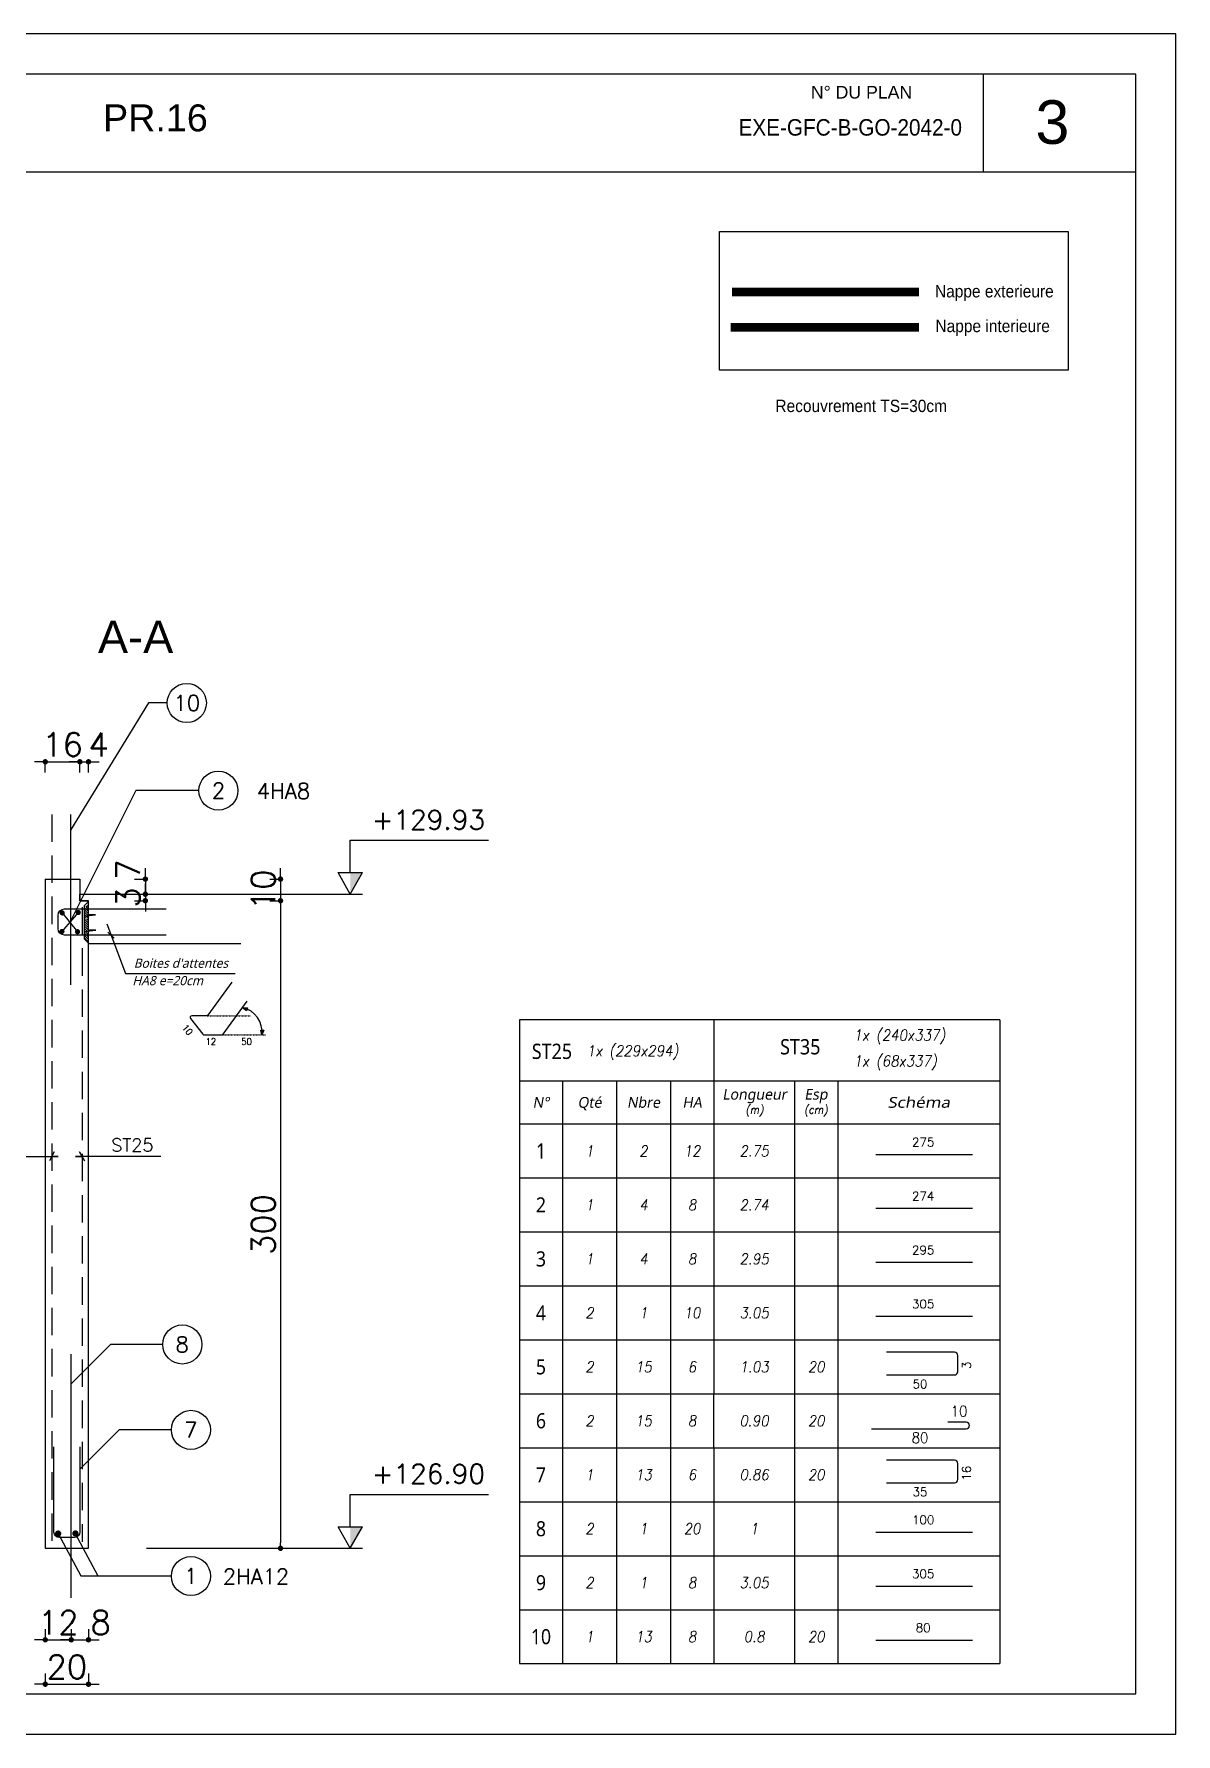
# Model space of a CAD drawing. Header units: millimetres. Extents: x -21776 to 63757, y -7870 to 8483.
# Drawn here: x 34970 to 35499, y -5309 to -4522 of the extents above; entities that cross this region are included whole.
import ezdxf
from ezdxf.enums import TextEntityAlignment as Align

# ---------------------------------------------------------------- set-up
doc = ezdxf.new("R2010")
doc.units = ezdxf.units.MM
doc.header["$PDMODE"] = 34
for name, pattern in [('CACHE', [9.525, 6.35, -3.175]), ('CACHEX2', [19.05, 12.7, -6.35]), ('HIDDEN2', [0.1875, 0.125, -0.0625])]:
    doc.linetypes.add(name, pattern=pattern)
for name, color, linetype in [('COTATION', 1, 'Continuous'), ('GO-CARTOUCHE', 7, 'Continuous'), ('GO-COTATION', 1, 'Continuous'), ('GO-FER-HA', 140, 'Continuous'), ('GO-TEXTE', 9, 'Continuous'), ('GO-TEXTE-ACIER', 3, 'Continuous'), ('GO-TEXTE-FER', 3, 'Continuous'), ('K_ENT_M_Building_PR.35', 7, 'Continuous'), ('préfa v', 2, 'Continuous'), ('STR_ACIER_BAS', 6, 'Continuous'), ('STR_TS', 22, 'Continuous'), ('STR_TXT', 102, 'Continuous'), ('STR_VOI-POT', 6, 'Continuous'), ('TEXTE-ACIER', 3, 'Continuous')]:
    doc.layers.add(name, color=color, linetype=linetype)
doc.styles.add('FIN', font='romans.shx')
doc.styles.add('GrDimensions', font='simplex.shx')
doc.styles.add('Lucida', font='')
doc.styles.get("Standard").update_dxf_attribs({"font": 'romans.shx'})
doc.styles.add('Tableau', font='romans.shx', dxfattribs={"width": 0.9, "oblique": 10})
doc.styles.add('Tableau2', font='trebuc.TTF', dxfattribs={"width": 0.9, "oblique": 10})
doc.styles.add('TEXTE', font='romans.shx')
doc.styles.add('TEXTEBA', font='ARIAL.TTF')
doc.styles.get('Lucida').set_extended_font_data('Lucida Sans', italic=True)
doc.dimstyles.new('COUPE-20', dxfattribs={"dimscale": 0.5, "dimtxt": 22, "dimasz": 5, "dimexe": 0.05, "dimexo": 0, "dimgap": 5, "dimtad": 1, "dimdsep": 46, "dimtxsty": 'Standard', "dimblk1": 'DOT', "dimblk2": 'DOT', "dimsah": 1, "dimcen": 0, "dimdle": 150, "dimclrd": 1, "dimclre": 1, "dimclrt": 7, "dimadec": 0, "dimazin": 0, "dimtfac": 1, "dimtix": 1, "dimtmove": 2, "dimatfit": 3, "dimldrblk": 'DOT', "dimfxl": 0, "dimtvp": 1, "dimtolj": 1, "dimtzin": 0, "dimarcsym": 0})

# ---------------------------------------------------------------- blocks, each defined once
blk = doc.blocks.new('_DOT')
at = {"color": 0, "linetype": 'ByBlock'}
blk.add_line((-0.5, 0), (-1, 0), dxfattribs=at)
at = {"color": 0, "linetype": 'ByBlock', "const_width": 0.5}
blk.add_lwpolyline([(-0.25, 0, 1), (0.25, 0, 1)], format="xyb", close=True, dxfattribs=at)
blk = doc.blocks.new('*D1902')
at = {"layer": 'DEFPOINTS', "color": 0}
for p in [(34975.55, -5223.03), (34995.55, -5223.03), (34995.55, -5285.97)]:
    blk.add_point(p, dxfattribs=at)
at = {"layer": 'STR_VOI-POT', "color": 1, "lineweight": -2}
for p, q in [((34975.55, -5280.97), (34975.55, -5286)), ((34995.55, -5280.97), (34995.55, -5286)), ((34973.05, -5285.97), (34970.55, -5285.97)), ((34975.55, -5285.97), (34995.55, -5285.97)), ((34998.05, -5285.97), (35000.55, -5285.97))]:
    blk.add_line(p, q, dxfattribs=at)
at = {"layer": 'STR_VOI-POT', "color": 1, "lineweight": -2, "xscale": 2.5, "yscale": 2.5, "zscale": 2.5}
blk.add_blockref('_DOT', (34975.55, -5285.97), dxfattribs=at)
at = {"layer": 'STR_VOI-POT', "color": 1, "lineweight": -2, "xscale": 2.5, "yscale": 2.5, "zscale": 2.5, "rotation": 180}
blk.add_blockref('_DOT', (34995.55, -5285.97), dxfattribs=at)
at = {"layer": 'STR_VOI-POT', "color": 7, "insert": (34985.55, -5277.97), "char_height": 11, "attachment_point": 5}
blk.add_mtext('\\A1;20', dxfattribs=at)
blk = doc.blocks.new('*D1903')
at = {"layer": 'DEFPOINTS', "color": 0}
for p in [(34991.55, -4858.69), (34975.55, -4913.03), (34991.55, -4913.03)]:
    blk.add_point(p, dxfattribs=at)
at = {"layer": 'STR_VOI-POT', "color": 1, "lineweight": -2}
for p, q in [((34973.05, -4858.69), (34970.55, -4858.69)), ((34975.55, -4863.69), (34975.55, -4858.66)), ((34975.55, -4858.69), (34991.55, -4858.69)), ((34991.55, -4863.69), (34991.55, -4858.66)), ((34994.05, -4858.69), (34996.55, -4858.69))]:
    blk.add_line(p, q, dxfattribs=at)
at = {"layer": 'STR_VOI-POT', "color": 1, "lineweight": -2, "xscale": 2.5, "yscale": 2.5, "zscale": 2.5}
blk.add_blockref('_DOT', (34975.55, -4858.69), dxfattribs=at)
at = {"layer": 'STR_VOI-POT', "color": 1, "lineweight": -2, "xscale": 2.5, "yscale": 2.5, "zscale": 2.5, "rotation": 180}
blk.add_blockref('_DOT', (34991.55, -4858.69), dxfattribs=at)
at = {"layer": 'STR_VOI-POT', "color": 7, "insert": (34983.55, -4850.69), "char_height": 11, "attachment_point": 5}
blk.add_mtext('\\A1;16', dxfattribs=at)
blk = doc.blocks.new('*D1904')
at = {"layer": 'DEFPOINTS', "color": 0}
for p in [(34991.55, -4913.03), (34995.55, -4923.03), (35084.49, -4923.03)]:
    blk.add_point(p, dxfattribs=at)
at = {"layer": 'STR_VOI-POT', "color": 1, "lineweight": -2}
for p, q in [((35079.49, -4913.03), (35084.52, -4913.03)), ((35084.49, -4910.53), (35084.49, -4908.03)), ((35084.49, -4913.03), (35084.49, -4923.03)), ((35079.49, -4923.03), (35084.52, -4923.03)), ((35084.49, -4925.53), (35084.49, -4928.03))]:
    blk.add_line(p, q, dxfattribs=at)
at = {"layer": 'STR_VOI-POT', "color": 1, "lineweight": -2, "xscale": 2.5, "yscale": 2.5, "zscale": 2.5}
for p, rotation in [((35084.49, -4913.03), 270), ((35084.49, -4923.03), 90)]:
    blk.add_blockref('_DOT', p, dxfattribs=dict(at, rotation=rotation))
at = {"layer": 'STR_VOI-POT', "color": 7, "insert": (35076.49, -4918.03), "char_height": 11, "attachment_point": 5, "rotation": 90}
blk.add_mtext('\\A1;10', dxfattribs=at)
blk = doc.blocks.new('*D1905')
at = {"layer": 'DEFPOINTS', "color": 0}
for p in [(34995.55, -4858.69), (34991.55, -4913.03), (34995.55, -4923.03)]:
    blk.add_point(p, dxfattribs=at)
at = {"layer": 'STR_VOI-POT', "color": 1, "lineweight": -2}
for p, q in [((34989.05, -4858.69), (34986.55, -4858.69)), ((34991.55, -4863.69), (34991.55, -4858.66)), ((34991.55, -4858.69), (34995.55, -4858.69)), ((34995.55, -4863.69), (34995.55, -4858.66)), ((34998.05, -4858.69), (35000.55, -4858.69))]:
    blk.add_line(p, q, dxfattribs=at)
at = {"layer": 'STR_VOI-POT', "color": 1, "lineweight": -2, "xscale": 2.5, "yscale": 2.5, "zscale": 2.5}
blk.add_blockref('_DOT', (34991.55, -4858.69), dxfattribs=at)
at = {"layer": 'STR_VOI-POT', "color": 1, "lineweight": -2, "xscale": 2.5, "yscale": 2.5, "zscale": 2.5, "rotation": 180}
blk.add_blockref('_DOT', (34995.55, -4858.69), dxfattribs=at)
at = {"layer": 'STR_VOI-POT', "color": 7, "insert": (35000.2, -4850.69), "char_height": 11, "attachment_point": 5}
blk.add_mtext('\\A1;4', dxfattribs=at)
blk = doc.blocks.new('*D1906')
at = {"layer": 'DEFPOINTS', "color": 0}
for p in [(34975.55, -5223.03), (34987.55, -5246.03), (34987.55, -5265.41)]:
    blk.add_point(p, dxfattribs=at)
at = {"layer": 'STR_VOI-POT', "color": 1, "lineweight": -2}
for p, q in [((34975.55, -5260.41), (34975.55, -5265.43)), ((34987.55, -5260.41), (34987.55, -5265.43)), ((34973.05, -5265.41), (34970.55, -5265.41)), ((34975.55, -5265.41), (34987.55, -5265.41)), ((34990.05, -5265.41), (34992.55, -5265.41))]:
    blk.add_line(p, q, dxfattribs=at)
at = {"layer": 'STR_VOI-POT', "color": 1, "lineweight": -2, "xscale": 2.5, "yscale": 2.5, "zscale": 2.5}
blk.add_blockref('_DOT', (34975.55, -5265.41), dxfattribs=at)
at = {"layer": 'STR_VOI-POT', "color": 1, "lineweight": -2, "xscale": 2.5, "yscale": 2.5, "zscale": 2.5, "rotation": 180}
blk.add_blockref('_DOT', (34987.55, -5265.41), dxfattribs=at)
at = {"layer": 'STR_VOI-POT', "color": 7, "insert": (34981.55, -5257.41), "char_height": 11, "attachment_point": 5}
blk.add_mtext('\\A1;12', dxfattribs=at)
blk = doc.blocks.new('*D1907')
at = {"layer": 'DEFPOINTS', "color": 0}
for p in [(34995.55, -5223.03), (34987.55, -5246.03), (34995.55, -5265.41)]:
    blk.add_point(p, dxfattribs=at)
at = {"layer": 'STR_VOI-POT', "color": 1, "lineweight": -2}
for p, q in [((34987.55, -5260.41), (34987.55, -5265.43)), ((34995.55, -5260.41), (34995.55, -5265.43)), ((34985.05, -5265.41), (34982.55, -5265.41)), ((34987.55, -5265.41), (34995.55, -5265.41)), ((34998.05, -5265.41), (35000.55, -5265.41))]:
    blk.add_line(p, q, dxfattribs=at)
at = {"layer": 'STR_VOI-POT', "color": 1, "lineweight": -2, "xscale": 2.5, "yscale": 2.5, "zscale": 2.5}
blk.add_blockref('_DOT', (34987.55, -5265.41), dxfattribs=at)
at = {"layer": 'STR_VOI-POT', "color": 1, "lineweight": -2, "xscale": 2.5, "yscale": 2.5, "zscale": 2.5, "rotation": 180}
blk.add_blockref('_DOT', (34995.55, -5265.41), dxfattribs=at)
at = {"layer": 'STR_VOI-POT', "color": 7, "insert": (35001.17, -5257.41), "char_height": 11, "attachment_point": 5}
blk.add_mtext('\\A1;8', dxfattribs=at)
blk = doc.blocks.new('*D1883')
at = {"layer": 'DEFPOINTS', "color": 0}
for p in [(34995.55, -4923.03), (34995.55, -5223.03), (35084.49, -5223.03)]:
    blk.add_point(p, dxfattribs=at)
at = {"layer": 'STR_VOI-POT', "color": 1, "lineweight": -2}
for p, q in [((35079.49, -4923.03), (35084.52, -4923.03)), ((35084.49, -4925.53), (35084.49, -5220.53)), ((35079.49, -5223.03), (35084.52, -5223.03))]:
    blk.add_line(p, q, dxfattribs=at)
at = {"layer": 'STR_VOI-POT', "color": 1, "lineweight": -2, "xscale": 2.5, "yscale": 2.5, "zscale": 2.5}
for p, rotation in [((35084.49, -4923.03), 90), ((35084.49, -5223.03), 270)]:
    blk.add_blockref('_DOT', p, dxfattribs=dict(at, rotation=rotation))
at = {"layer": 'STR_VOI-POT', "color": 7, "insert": (35076.49, -5073.03), "char_height": 11, "attachment_point": 5, "rotation": 90}
blk.add_mtext('\\A1;300', dxfattribs=at)
blk = doc.blocks.new('staboxdetail')
at = {"layer": 'GO-TEXTE-FER'}
blk.add_lwpolyline([(-8.57, 15.58), (-19.76, 0.33, -0.238859), (-20.41, 0), (-27.16, 0, 0.630281), (-27.79, -1.3), (-21.96, -8.52, 0.226783), (-21.34, -8.82), (-13.3, -8.82, 0.238859), (-12.65, -8.49), (-1.46, 6.77)], format="xyb", dxfattribs=at)
at = {"layer": 'GO-TEXTE-FER', "color": 1, "flags": 128}
for points in [[(-3.64, 3.75), (-1.35, 3.64), (-1.75, 2.31), (-3.64, 3.75)], [(5.34, -8.85), (4.78, -6.62), (6.18, -6.63), (5.34, -8.85)]]:
    blk.add_lwpolyline(points, dxfattribs=at)
at = {"layer": 'GO-TEXTE-FER', "color": 1}
blk.add_arc((-6, -7.43), 11.43, 352.85098, 78.09196, dxfattribs=at)
at = {"layer": 'TEXTE-ACIER', "color": 1, "linetype": 'HIDDEN2', "ltscale": 0.025}
for p, q in [((-20, 0), (0, 0)), ((-12.89, -8.82), (7.11, -8.82))]:
    blk.add_line(p, q, dxfattribs=at)
at = {"layer": 'GO-TEXTE-FER', "color": 1, "style": 'TEXTE', "width": 0.9}
blk.add_text('10', height=3.15, rotation=309.81851, dxfattribs=at).set_placement((-31.88, -5.6))
for s, p in [('12', (-20.75, -13.49)), ('50', (-4.19, -13.49))]:
    blk.add_text(s, height=3.15, dxfattribs=at).set_placement(p)
blk = doc.blocks.new('Désignation')
at = {"layer": 'GO-TEXTE-FER'}
for p, q in [((0, 0.8), (8.9, 0.8)), ((0, 0.8), (0, 0)), ((0.8, 0.8), (0.8, 0)), ((1.8, 0.8), (1.8, 0)), ((2.8, 0.8), (2.8, 0)), ((3.6, 0.8), (3.6, 0)), ((5.1, 0.8), (5.1, 0)), ((5.9, 0.8), (5.9, 0)), ((8.9, 0.8), (8.9, 0)), ((0, 0), (8.9, 0))]:
    blk.add_line(p, q, dxfattribs=at)
at = {"layer": 'GO-TEXTE-FER', "style": 'Tableau2', "oblique": 10}
for s, p in [('Longueur', (4.356, 0.55)), ('Esp', (5.494, 0.55)), ('N°', (0.4, 0.4)), ('Qté', (1.3, 0.4)), ('Nbre', (2.3, 0.4)), ('HA', (3.2, 0.4))]:
    blk.add_text(s, height=0.2, dxfattribs=at).set_placement(p, align=Align.MIDDLE_CENTER)
at = {"layer": 'GO-TEXTE-FER', "color": 7, "style": 'Tableau', "oblique": 10, "width": 0.9}
for s, p in [('(m)', (4.356, 0.265)), ('(cm)', (5.494, 0.265))]:
    blk.add_text(s, height=0.15, dxfattribs=at).set_placement(p, align=Align.MIDDLE_CENTER)
at = {"layer": 'GO-TEXTE-FER', "style": 'Tableau2', "oblique": 10, "width": 1.2}
blk.add_text('Schéma', height=0.2, dxfattribs=at).set_placement((7.4, 0.4), align=Align.MIDDLE_CENTER)
blk = doc.blocks.new('Barre libre')
at = {"layer": 'GO-TEXTE-FER'}
for p, q in [((0, 0), (0, -1)), ((0, 0), (8.9, 0)), ((0.8, 0), (0.8, -1)), ((1.8, 0), (1.8, -1)), ((2.8, 0), (2.8, -1)), ((3.6, 0), (3.6, -1)), ((5.1, 0), (5.1, -1)), ((5.9, 0), (5.9, -1)), ((8.9, 0), (8.9, -1)), ((0, -1), (8.9, -1))]:
    blk.add_line(p, q, dxfattribs=at)
at = {"layer": 'GO-TEXTE-FER', "color": 1}
blk.add_line((6.603, -0.563), (8.394, -0.563), dxfattribs=at)
at = {"layer": 'GO-TEXTE-FER', "color": 1, "style": 'Tableau'}
blk.add_attdef('Longueur', text='', height=0.16, dxfattribs=at).set_placement((7.481, -0.336), align=Align.MIDDLE_CENTER)
at = {"layer": 'GO-TEXTE-FER', "style": 'Tableau2', "width": 0.9}
blk.add_attdef('NUMERO', text='', height=0.28, dxfattribs=at).set_placement((0.4, -0.5), align=Align.MIDDLE_CENTER)
at = {"layer": 'GO-TEXTE-FER', "style": 'Tableau', "oblique": 10, "width": 0.9}
for tag, p in [('QUANTITE', (1.3, -0.5)), ('NOMBRE', (2.3, -0.5)), ('NUANCE', (3.2, -0.5)), ('LONGUEUR', (4.35, -0.5)), ('ESPACEMENTS', (5.5, -0.5))]:
    blk.add_attdef(tag, text='', height=0.2, dxfattribs=at).set_placement(p, align=Align.MIDDLE_CENTER)
blk = doc.blocks.new('U')
at = {"layer": 'GO-TEXTE-FER'}
for p, q in [((0, 0), (0, -1)), ((0, 0), (8.9, 0)), ((0.8, 0), (0.8, -1)), ((1.8, 0), (1.8, -1)), ((2.8, 0), (2.8, -1)), ((3.6, 0), (3.6, -1)), ((5.1, 0), (5.1, -1)), ((5.9, 0), (5.9, -1)), ((8.9, 0), (8.9, -1)), ((0, -1), (8.9, -1))]:
    blk.add_line(p, q, dxfattribs=at)
at = {"layer": 'GO-TEXTE-FER', "color": 1}
blk.add_lwpolyline([(6.803, -0.65), (8.063, -0.65, 0.414214), (8.123, -0.59), (8.123, -0.29, 0.414214), (8.063, -0.23), (6.803, -0.23)], format="xyb", dxfattribs=at)
at = {"layer": 'GO-TEXTE-FER', "color": 1, "style": 'Tableau'}
blk.add_attdef('Largeur', text='', height=0.16, rotation=90, dxfattribs=at).set_placement((8.284, -0.472), align=Align.MIDDLE_CENTER)
at = {"layer": 'GO-TEXTE-FER', "style": 'Tableau2', "width": 0.9}
blk.add_attdef('NUMERO', text='', height=0.28, dxfattribs=at).set_placement((0.4, -0.5), align=Align.MIDDLE_CENTER)
at = {"layer": 'GO-TEXTE-FER', "style": 'Tableau', "oblique": 10, "width": 0.9}
for tag, p in [('QUANTITE', (1.3, -0.5)), ('NOMBRE', (2.3, -0.5)), ('NUANCE', (3.2, -0.5)), ('LONGUEUR', (4.35, -0.5)), ('ESPACEMENTS', (5.5, -0.5))]:
    blk.add_attdef(tag, text='', height=0.2, dxfattribs=at).set_placement(p, align=Align.MIDDLE_CENTER)
at = {"layer": 'GO-TEXTE-FER', "color": 1, "style": 'Tableau'}
blk.add_attdef('Longueur', text='', height=0.16, dxfattribs=at).set_placement((7.422, -0.819), align=Align.MIDDLE_CENTER)
blk = doc.blocks.new('Spécial')
at = {"layer": 'GO-TEXTE-FER'}
for p, q in [((0, 0), (0, -1)), ((0, 0), (8.9, 0)), ((0.8, 0), (0.8, -1)), ((1.8, 0), (1.8, -1)), ((2.8, 0), (2.8, -1)), ((3.6, 0), (3.6, -1)), ((5.1, 0), (5.1, -1)), ((5.9, 0), (5.9, -1)), ((8.9, 0), (8.9, -1)), ((0, -1), (8.9, -1))]:
    blk.add_line(p, q, dxfattribs=at)
at = {"layer": 'GO-TEXTE-FER', "style": 'Tableau2', "width": 0.9}
blk.add_attdef('NUMERO', text='', height=0.28, dxfattribs=at).set_placement((0.4, -0.5), align=Align.MIDDLE_CENTER)
at = {"layer": 'GO-TEXTE-FER', "style": 'Tableau', "oblique": 10, "width": 0.9}
for tag, p in [('QUANTITE', (1.3, -0.5)), ('NOMBRE', (2.3, -0.5)), ('NUANCE', (3.2, -0.5)), ('LONGUEUR', (4.35, -0.5)), ('ESPACEMENTS', (5.5, -0.5))]:
    blk.add_attdef(tag, text='', height=0.2, dxfattribs=at).set_placement(p, align=Align.MIDDLE_CENTER)
blk = doc.blocks.new('World Level Arrow 5')
at = {"color": 7, "linetype": 'Continuous', "lineweight": -3}
for p, q in [((-1, -0.567), (-1, 0.567)), ((0, 0), (-1, 0.567)), ((0, 0), (-1, -0.567)), ((0, -9.433), (0, 0.567))]:
    blk.add_line(p, q, dxfattribs=at)
blk.add_solid([(-1, 0.567), (0, 0), (-0.997, 0)], dxfattribs=at)
blk = doc.blocks.new('*D1890')
at = {"layer": 'DEFPOINTS', "color": 0}
for p in [(34991.55, -4913.03), (34991.55, -4920.03), (35021.89, -4920.03)]:
    blk.add_point(p, dxfattribs=at)
at = {"layer": 'préfa v', "color": 1, "lineweight": -2}
for p, q in [((35016.89, -4913.03), (35021.91, -4913.03)), ((35021.89, -4910.53), (35021.89, -4908.03)), ((35021.89, -4913.03), (35021.89, -4920.03)), ((35016.89, -4920.03), (35021.91, -4920.03)), ((35021.89, -4922.53), (35021.89, -4925.03))]:
    blk.add_line(p, q, dxfattribs=at)
at = {"layer": 'préfa v', "color": 1, "lineweight": -2, "xscale": 2.5, "yscale": 2.5, "zscale": 2.5}
for p, rotation in [((35021.89, -4913.03), 270), ((35021.89, -4920.03), 90)]:
    blk.add_blockref('_DOT', p, dxfattribs=dict(at, rotation=rotation))
at = {"layer": 'préfa v', "color": 7, "insert": (35013.89, -4908.65), "char_height": 11, "attachment_point": 5, "rotation": 90}
blk.add_mtext('\\A1;7', dxfattribs=at)
blk = doc.blocks.new('*D1891')
at = {"layer": 'DEFPOINTS', "color": 0}
for p in [(34991.55, -4920.03), (34995.55, -4923.03), (35021.89, -4923.03)]:
    blk.add_point(p, dxfattribs=at)
at = {"layer": 'préfa v', "color": 1, "lineweight": -2}
for p, q in [((35016.89, -4920.03), (35021.91, -4920.03)), ((35021.89, -4917.53), (35021.89, -4915.03)), ((35021.89, -4920.03), (35021.89, -4923.03)), ((35016.89, -4923.03), (35021.91, -4923.03)), ((35021.89, -4925.53), (35021.89, -4928.03))]:
    blk.add_line(p, q, dxfattribs=at)
at = {"layer": 'préfa v', "color": 1, "lineweight": -2, "xscale": 2.5, "yscale": 2.5, "zscale": 2.5}
for p, rotation in [((35021.89, -4920.03), 270), ((35021.89, -4923.03), 90)]:
    blk.add_blockref('_DOT', p, dxfattribs=dict(at, rotation=rotation))
at = {"layer": 'préfa v', "color": 7, "insert": (35013.89, -4921.53), "char_height": 11, "attachment_point": 5, "rotation": 90}
blk.add_mtext('\\A1;3', dxfattribs=at)

msp = doc.modelspace()

# ---------------------------------------------------------------- hatches: boundary and pattern name
at = {"layer": 'GO-FER-HA'}
h = msp.add_hatch(dxfattribs=at)
h.set_pattern_fill('ANSI31', color=9, scale=6.075, angle=-450, style=0)
h.set_pattern_definition([(135, (430890.2926, -59925.6856), (-0.536959212, -0.536959212), [])])
h.paths.add_polyline_path([(34995.55464, -4924.47486), (34993.52964, -4926.49986), (34993.52964, -4928.12571), (34995.55464, -4928.12571)])
h.paths.add_polyline_path([(34995.55464, -4928.12571), (34993.52964, -4928.12571), (34993.52964, -4931.27861), (34995.55464, -4931.07845)])
h.paths.add_polyline_path([(34995.55464, -4931.61247), (34993.52964, -4931.29561), (34993.52964, -4941.05802), (34995.55464, -4940.84836)])
h.paths.add_polyline_path([(34993.99202, -4941.13724), (34995.55464, -4942.69986), (34995.55464, -4941.27649)])

# ---------------------------------------------------------------- linework, layer by layer
msp.add_lwpolyline([(35287.80455, -4613.01413), (35449.34829, -4613.01413), (35449.34829, -4677.29951), (35287.80455, -4677.29951)], close=True)
at = {"layer": 'COTATION'}
for p, q in [((34990.80993, -4928.47388), (34983.25375, -4937.26547)), ((34983.39478, -4928.69931), (34990.47161, -4937.37819))]:
    msp.add_line(p, q, dxfattribs=at)
for points in [[(35046.64241, -4872.03246), (35017.53357, -4872.03246), (34987.03184, -4932.86967)], [(34942.12506, -5041.48575), (34981.55464, -5041.48575), (34978.55464, -5041.48575), (34979.67596, -5039.36442), (34977.43332, -5043.60707)], [(35028.98423, -5041.48575), (34989.55464, -5041.48575), (34992.55464, -5041.48575), (34991.43332, -5039.36442), (34993.67596, -5043.60707)], [(34981.49609, -5216.18638), (34991.94019, -5235.73836), (35025.95728, -5235.73836)], [(34989.44581, -5216.18638), (34999.8899, -5235.73836), (35033.90699, -5235.73836)]]:
    msp.add_lwpolyline(points, dxfattribs=at)
at = {"layer": 'GO-CARTOUCHE', "color": 2, "ltscale": 3}
msp.add_line((35004.4474, -4937.58489), (35007.48253, -4940.32701), dxfattribs=at)
at = {"layer": 'GO-CARTOUCHE', "color": 3}
for p, q in [((35195.11177, -4978.27873), (35195.11177, -5006.45374)), ((35285.16359, -4978.27873), (35285.16359, -5006.45374)), ((35417.61177, -4978.27873), (35417.61177, -5006.45374))]:
    msp.add_line(p, q, dxfattribs=at)
at = {"layer": 'GO-CARTOUCHE', "linetype": 'Continuous'}
for points in [[(35499.23156, -5309.04286), (35499.23156, -4521.54286), (34385.59521, -4521.54286), (34385.59521, -5309.04286)], [(35480.67281, -5290.48411), (35480.67281, -4540.10161), (34404.15396, -4540.10161), (34404.15396, -5290.48411)]]:
    msp.add_lwpolyline(points, close=True, dxfattribs=at)
at = {"layer": 'GO-CARTOUCHE', "color": 2, "ltscale": 3}
msp.add_lwpolyline([(35003.99967, -4933.74941), (35012.67202, -4956.7245), (35063.49648, -4956.7245)], dxfattribs=at)
at = {"layer": 'GO-CARTOUCHE', "color": 3}
msp.add_lwpolyline([(35417.61177, -4978.27873), (35195.11177, -4978.27873)], dxfattribs=at)
at = {"layer": 'GO-COTATION'}
for points in [[(35032.02119, -4831.44507), (35023.31239, -4831.44507), (34987.28189, -4890.42736)], [(35029.95007, -5128.60272), (35005.75385, -5128.60272), (34987.55464, -5146.80192)], [(35033.95007, -5168.16334), (35009.75385, -5168.16334), (34991.55464, -5186.36254)]]:
    msp.add_lwpolyline(points, dxfattribs=at)
msp.add_lwpolyline([(35358.23739, -5167.60798), (35402.04848, -5167.60798, 0.414213562), (35403.54848, -5166.10798), (35403.54848, -5166.10798, 0.414213562), (35402.04848, -5164.60798), (35393.54848, -5164.60798)], format="xyb", dxfattribs=at)
at = {"layer": 'GO-FER-HA', "color": 1}
msp.add_line((34995.55464, -4937.51208), (34995.55464, -4926.84307), dxfattribs=at)
msp.add_lwpolyline([(35031.56265, -4938.95595), (34996.12515, -4938.95595), (34984.48719, -4938.95595, -0.414213562), (34981.44969, -4935.91845), (34981.44969, -4929.84345, -0.414213562), (34984.48719, -4926.80595), (35031.56265, -4926.80595)], format="xyb", dxfattribs=at)
at = {"layer": 'GO-FER-HA', "color": 6, "linetype": 'Continuous', "const_width": 1.2}
for points in [[(34983.39478, -4928.09931, 1), (34983.39478, -4929.29931, 1)], [(34990.80993, -4927.87388, 1), (34990.80993, -4929.07388, 1)], [(34983.25375, -4936.66547, 1), (34983.25375, -4937.86547, 1)], [(34990.47161, -4936.77819, 1), (34990.47161, -4937.97819, 1)]]:
    msp.add_lwpolyline(points, format="xyb", close=True, dxfattribs=at)
at = {"layer": 'GO-FER-HA', "color": 1}
msp.add_lwpolyline([(34995.55464, -4937.45735), (34993.33229, -4937.25932), (34999.02219, -4936.67021), (34995.55464, -4936.67021), (34995.55464, -4930.49223), (34993.46309, -4930.16495), (34998.76059, -4929.6413), (34995.55464, -4929.6413)], dxfattribs=at)
msp.add_lwpolyline([(34993.52964, -4940.67486), (34995.55464, -4942.69986), (34995.55464, -4923.35462), (34993.52964, -4925.37962)], close=True, dxfattribs=at)
at = {"layer": 'GO-TEXTE', "color": 7}
for points in [[(35409.9287, -4540.10161), (35409.9287, -4585.54823)], [(35480.67281, -4585.54823), (34404.15396, -4585.54823)]]:
    msp.add_lwpolyline(points, dxfattribs=at)
at = {"layer": 'GO-TEXTE-ACIER'}
for centre in [(35041.07795, -4831.44507), (35055.69918, -4872.03246), (35039.00683, -5128.60272), (35043.00683, -5168.16334), (35043.00683, -5235.88967)]:
    msp.add_circle(centre, 9.05676, dxfattribs=at)
at = {"layer": 'K_ENT_M_Building_PR.35', "color": 120, "linetype": 'Continuous', "lineweight": -3}
for p, q in [((35116.79003, -4910.02724), (35116.79003, -4895.02724)), ((35116.79003, -4895.02724), (35121.79003, -4895.02724)), ((35116.79003, -4910.02724), (35116.79003, -4895.02724)), ((35116.79003, -4895.02724), (35121.79003, -4895.02724)), ((35121.79003, -4895.02724), (35180.79003, -4895.02724)), ((35121.79003, -4895.02724), (35180.79003, -4895.02724)), ((35116.79003, -5213.02724), (35116.79003, -5198.02724)), ((35116.79003, -5198.02724), (35121.79003, -5198.02724)), ((35116.79003, -5213.02724), (35116.79003, -5198.02724)), ((35116.79003, -5198.02724), (35121.79003, -5198.02724)), ((35121.79003, -5198.02724), (35180.79003, -5198.02724)), ((35121.79003, -5198.02724), (35180.79003, -5198.02724))]:
    msp.add_line(p, q, dxfattribs=at)
at = {"layer": 'préfa v'}
for points in [[(34975.55464, -4913.02724), (34975.55464, -5223.02724), (34995.55464, -5223.02724), (34995.55464, -4923.02724)], [(34975.55464, -4913.02724), (34991.55464, -4913.02724), (34991.55464, -4923.02724), (34995.55464, -4923.02724)], [(35066.03945, -4943.02724), (34995.55464, -4943.02724), (34995.55464, -4923.02724), (34991.55464, -4923.02724), (34991.55464, -4920.02724), (35065.44433, -4920.02724)]]:
    msp.add_lwpolyline(points, dxfattribs=at)
at = {"layer": 'STR_TS', "linetype": 'CACHE', "ltscale": 2, "const_width": 4}
msp.add_lwpolyline([(35380.15835, -4641.00853), (35293.60047, -4641.00853)], dxfattribs=at)
at = {"layer": 'STR_TS', "const_width": 4}
msp.add_lwpolyline([(35380.15835, -4657.46349), (35293.039, -4657.46349)], dxfattribs=at)
at = {"layer": 'STR_VOI-POT', "color": 1, "linetype": 'CACHEX2'}
for points in [[(34978.55464, -4883.02724), (34978.55464, -5220.02724)], [(34992.55464, -4926.02724), (34992.55464, -5220.02724)]]:
    msp.add_lwpolyline(points, dxfattribs=at)
at = {"layer": 'STR_VOI-POT'}
for points in [[(34987.28189, -4883.02724), (34987.28189, -4962.02724)], [(34987.55464, -5246.02724), (34987.55464, -5133.02724)]]:
    msp.add_lwpolyline(points, dxfattribs=at)
msp.add_lwpolyline([(34991.55464, -5176.02724), (34991.55464, -5215.52724, -0.414213562), (34989.05464, -5218.02724), (34982.05464, -5218.02724, -0.414213562), (34979.55464, -5215.52724), (34979.55464, -5176.02724)], format="xyb", dxfattribs=at)
at = {"layer": 'STR_VOI-POT', "const_width": 1.44}
for points in [[(34982.21609, -5216.18638, -1), (34980.77609, -5216.18638, -1)], [(34990.21136, -5216.12618, -1), (34988.77136, -5216.12618, -1)]]:
    msp.add_lwpolyline(points, format="xyb", close=True, dxfattribs=at)

# ---------------------------------------------------------------- block references
at = {"layer": 'GO-FER-HA', "xscale": 25, "yscale": 25, "zscale": 25}
msp.add_blockref('Désignation', (35195.11177, -5026.45374), dxfattribs=at)
at = {"layer": 'GO-TEXTE-FER'}
for name, p, xscale, yscale, zscale, values in [('Barre libre', (35195.11177, -5026.45374), 25, 25, 25, {'NUMERO': '1', 'QUANTITE': '1', 'NOMBRE': '2', 'NUANCE': '12', 'Longueur': '275', 'LONGUEUR': '2.75'}), ('Barre libre', (35195.11177, -5051.45374), 25, 25, 25, {'NUMERO': '2', 'QUANTITE': '1', 'NOMBRE': '4', 'NUANCE': '8', 'Longueur': '274', 'LONGUEUR': '2.74'}), ('Barre libre', (35195.11177, -5076.45374), 25, 25, 25, {'NUMERO': '3', 'QUANTITE': '1', 'NOMBRE': '4', 'NUANCE': '8', 'Longueur': '295', 'LONGUEUR': '2.95'}), ('Barre libre', (35195.11177, -5101.45374), 25, 25, 25, {'NUMERO': '4', 'QUANTITE': '2', 'NOMBRE': '1', 'NUANCE': '10', 'Longueur': '305', 'LONGUEUR': '3.05'}), ('U', (35195.11177, -5126.45374), 25, 25, 25, {'NUMERO': '5', 'QUANTITE': '2', 'NOMBRE': '15', 'NUANCE': '6', 'Longueur': '50', 'Largeur': '3', 'LONGUEUR': '1.03', 'ESPACEMENTS': '20'}), ('Spécial', (35195.11177, -5151.45374), 24.99585865563859, 24.99585865563859, 24.9958586556, {'NUMERO': '6', 'QUANTITE': '2', 'NOMBRE': '15', 'NUANCE': '8', 'LONGUEUR': '0.90', 'ESPACEMENTS': '20'}), ('U', (35195.11177, -5176.4496), 25, 25, 25, {'NUMERO': '7', 'QUANTITE': '1', 'NOMBRE': '13', 'NUANCE': '6', 'Longueur': '35', 'Largeur': '16', 'LONGUEUR': '0.86', 'ESPACEMENTS': '20'}), ('Barre libre', (35195.11177, -5201.4496), 25, 25, 25, {'NUMERO': '8', 'QUANTITE': '2', 'NOMBRE': '1', 'NUANCE': '20', 'Longueur': '100', 'LONGUEUR': '1'}), ('Barre libre', (35195.11177, -5226.4496), 25, 25, 25, {'NUMERO': '9', 'QUANTITE': '2', 'NOMBRE': '1', 'NUANCE': '8', 'Longueur': '305', 'LONGUEUR': '3.05'}), ('Barre libre', (35195.11177, -5251.4496), 25, 25, 25, {'NUMERO': '10', 'QUANTITE': '1', 'NOMBRE': '13', 'NUANCE': '8', 'Longueur': '80', 'LONGUEUR': '0.8', 'ESPACEMENTS': '20'})]:
    msp.add_blockref(name, p, dxfattribs=dict(at, xscale=xscale, yscale=yscale, zscale=zscale)).add_auto_attribs(values)
at = {"layer": 'K_ENT_M_Building_PR.35', "color": 120, "linetype": 'Continuous', "lineweight": -3, "xscale": 10, "yscale": 10, "zscale": 10, "rotation": 270}
for p in [(35116.79003, -4920.02724), (35116.79003, -4920.02724), (35116.79003, -5223.02724), (35116.79003, -5223.02724)]:
    msp.add_blockref('World Level Arrow 5', p, dxfattribs=at)
at = {"layer": 'STR_VOI-POT'}
msp.add_blockref('staboxdetail', (35070.52687, -4976.37131), dxfattribs=at)

# ---------------------------------------------------------------- texts
at = {"layer": 'GO-CARTOUCHE', "color": 2, "style": 'TEXTEBA'}
msp.add_text('3', height=20.19864, dxfattribs=at).set_placement((35434.14853, -4572.44975))
at = {"layer": 'GO-CARTOUCHE', "color": 2, "style": 'TEXTEBA', "width": 0.9}
for s, height, p in [('EXE-GFC-B-GO-2042-0', 7.6363636, (35348.37223, -4568.61641)), ('Nappe exterieure', 5.7024, (35415.09602, -4643.5624)), ('Nappe interieure', 5.7024, (35414.3276, -4659.65317)), ('Recouvrement TS=30cm', 5.7024, (35353.43209, -4696.66764))]:
    msp.add_text(s, height=height, dxfattribs=at).set_placement(p, align=Align.CENTER)
at = {"layer": 'GO-TEXTE', "style": 'TEXTEBA'}
msp.add_text('N° DU PLAN', height=5.856446, dxfattribs=at).set_placement((35353.59573, -4551.44419), align=Align.CENTER)
at = {"layer": 'GO-TEXTE', "color": 2, "style": 'TEXTEBA'}
msp.add_text('PR.16', height=12.497088, dxfattribs=at).set_placement((35002.30026, -4566.645))
at = {"layer": 'GO-TEXTE', "linetype": 'Continuous', "style": 'Lucida'}
for s, p in [("Boites d'attentes", (35016.50448, -4954.10315)), ('HA8 e=20cm', (35015.85837, -4962.18108))]:
    msp.add_text(s, height=4.256, rotation=359.99820245, dxfattribs=at).set_placement(p)
at = {"layer": 'GO-TEXTE-ACIER', "style": 'TEXTE'}
for s, p in [('10', (35041.07795, -4831.44507)), ('2', (35055.69918, -4872.03246)), ('4HA8', (35085.82899, -4872.22155)), ('8', (35039.00683, -5128.60272)), ('7', (35043.00683, -5168.16334)), ('1', (35043.00683, -5235.88967)), ('2HA12', (35073.13665, -5236.07876))]:
    msp.add_text(s, height=7.2, dxfattribs=at).set_placement(p, align=Align.MIDDLE_CENTER)
at = {"layer": 'GO-TEXTE-FER', "style": 'Tableau', "oblique": 10, "width": 0.9}
for s, p in [('1x (240x337)', (35349.93096, -4987.82284)), ('1x (229x294)', (35226.32837, -4995.09465)), ('1x (68x337)', (35349.93096, -4999.82284))]:
    msp.add_text(s, height=5.0561798, dxfattribs=at).set_placement(p)
at = {"layer": 'GO-TEXTE-FER', "color": 1, "style": 'TEXTE', "width": 0.9}
for s, p in [('10', (35394.89221, -5162.01462)), ('80', (35376.81128, -5174.31809))]:
    msp.add_text(s, height=5, dxfattribs=at).set_placement(p)
at = {"layer": 'GO-TEXTE-FER', "style": 'Tableau2', "width": 0.9}
for tag, p in [('ST25', (35210.21139, -4992.80365)), ('ST35', (35325.22326, -4990.69101))]:
    msp.add_attdef(tag, text='1', height=7.07865, dxfattribs=at).set_placement(p, align=Align.MIDDLE_CENTER)
at = {"layer": 'K_ENT_M_Building_PR.35', "color": 0, "linetype": 'Continuous', "lineweight": -3, "char_height": 9, "attachment_point": 7, "style": 'GrDimensions'}
for s, insert in [('\\A1;+129.93', (35126.79003, -4890.02724)), ('\\A1;+126.90', (35126.79003, -5193.02724))]:
    msp.add_mtext(s, dxfattribs=dict(at, insert=insert))
at = {"layer": 'STR_ACIER_BAS', "style": 'TEXTEBA'}
msp.add_text('A-A', height=15, dxfattribs=at).set_placement((34999.91569, -4808.34226))
at = {"layer": 'STR_TXT', "style": 'FIN'}
msp.add_text('ST25', height=6, dxfattribs=at).set_placement((35015.86472, -5039.21289), align=Align.CENTER)

# ---------------------------------------------------------------- dimensions: what is measured, and where the dimension line sits
at = {"layer": 'préfa v'}
dim = msp.add_linear_dim(base=(35021.88686, -4920.02724), p1=(34991.55464, -4913.02724), p2=(34991.55464, -4920.02724), angle=90, dimstyle='COUPE-20', dxfattribs=at)
dim.commit()
dim.dimension.update_dxf_attribs({"geometry": '*D1890', "text_midpoint": (35013.88686, -4908.65289), "dimtype": 160})
dim = msp.add_linear_dim(base=(35021.88686, -4923.02724), p1=(34991.55464, -4920.02724), p2=(34995.55464, -4923.02724), angle=90, dimstyle='COUPE-20', dxfattribs=at)
dim.commit()
dim.dimension.update_dxf_attribs({"geometry": '*D1891', "text_midpoint": (35013.88686, -4921.52724)})
at = {"layer": 'STR_VOI-POT'}
for base, p1, p2, picture, middle in [((34991.55464, -4858.6894), (34975.55464, -4913.02724), (34991.55464, -4913.02724), '*D1903', (34983.55464, -4850.6894)), ((34995.55464, -5285.97329), (34975.55464, -5223.02724), (34995.55464, -5223.02724), '*D1902', (34985.55464, -5277.97329)), ((34987.55464, -5265.40877), (34975.55464, -5223.02724), (34987.55464, -5246.02724), '*D1906', (34981.55464, -5257.40877))]:
    dim = msp.add_linear_dim(base=base, p1=p1, p2=p2, dimstyle='COUPE-20', dxfattribs=at)
    dim.commit()
    dim.dimension.update_dxf_attribs({"geometry": picture, "text_midpoint": middle})
for base, p1, p2, picture, middle in [((34995.55464, -4858.6894), (34991.55464, -4913.02724), (34995.55464, -4923.02724), '*D1905', (35000.20322, -4850.6894)), ((34995.55464, -5265.40877), (34987.55464, -5246.02724), (34995.55464, -5223.02724), '*D1907', (35001.16757, -5257.40877))]:
    dim = msp.add_linear_dim(base=base, p1=p1, p2=p2, dimstyle='COUPE-20', dxfattribs=at)
    dim.commit()
    dim.dimension.update_dxf_attribs({"geometry": picture, "text_midpoint": middle, "dimtype": 160})
for base, p1, p2, picture, middle in [((35084.49074, -4923.02724), (34991.55464, -4913.02724), (34995.55464, -4923.02724), '*D1904', (35076.49074, -4918.02724)), ((35084.49074, -5223.02724), (34995.55464, -4923.02724), (34995.55464, -5223.02724), '*D1883', (35076.49074, -5073.02724))]:
    dim = msp.add_linear_dim(base=base, p1=p1, p2=p2, angle=90, dimstyle='COUPE-20', dxfattribs=at)
    dim.commit()
    dim.dimension.update_dxf_attribs({"geometry": picture, "text_midpoint": middle})

doc.saveas('drawing.dxf')
